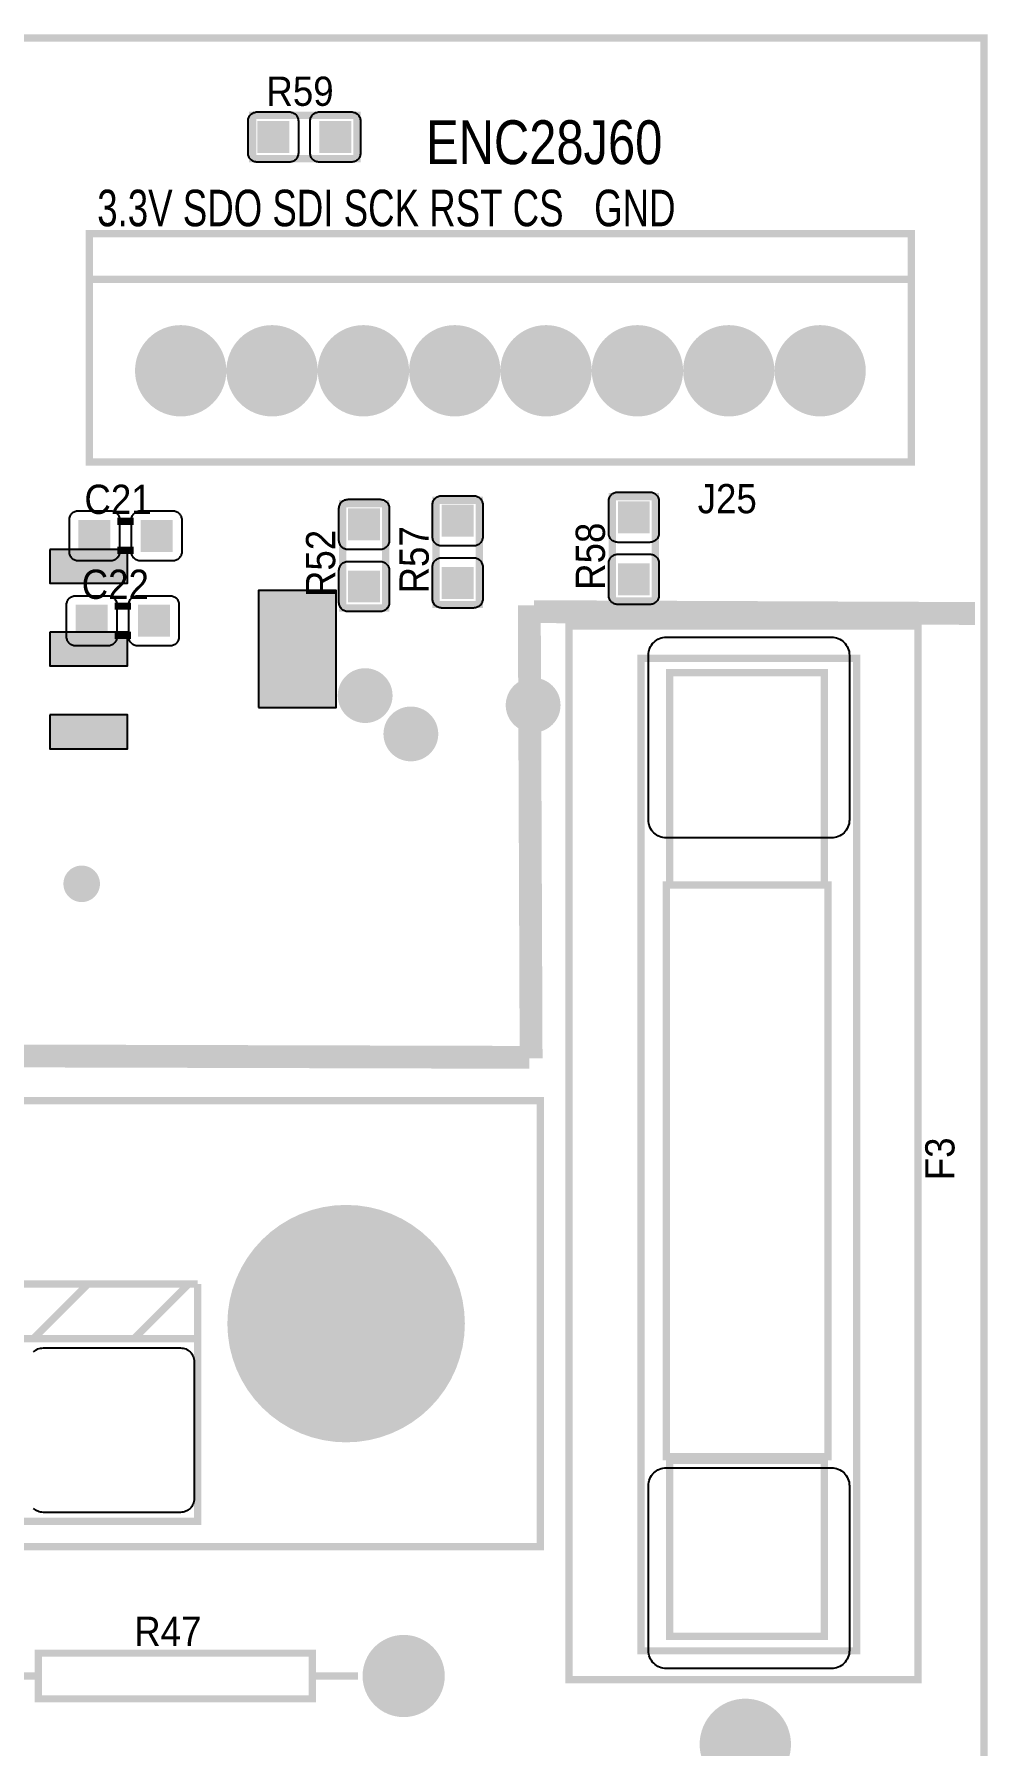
# Model space of a CAD drawing. Header units: inches. Extents: x -3.21 to 3.21, y -2.45 to 2.45.
# Drawn here: x 2.166 to 3.21, y 0.573 to 2.447 of the extents above; entities that cross this region are included whole.
import ezdxf

# ---------------------------------------------------------------- set-up
doc = ezdxf.new("R2010")
doc.units = ezdxf.units.IN
doc.layers.get('0').update_dxf_attribs({"linetype": 'CONTINUOUS'})

# ---------------------------------------------------------------- blocks, each defined once
blk = doc.blocks.new('RPAD')
blk.add_trace([(-0.5, -0.5), (-0.5, 0.5), (0.5, -0.5), (0.5, 0.5)])
blk = doc.blocks.new('EPAD')
at = {"const_width": 0.5}
blk.add_lwpolyline([(-0.25, 0, 1), (0.25, 0, 1)], format="xyb", close=True, dxfattribs=at)

msp = doc.modelspace()

# ---------------------------------------------------------------- linework, layer by layer
for points, const_width in [([(-3.205508, -2.428994), (3.205508, -2.428994), (3.205508, 2.443368), (-3.205508, 2.443368), (-3.205508, -2.428994)], 0.008), ([(-3.205508, -2.428994), (3.205508, -2.428994), (3.205508, 2.443368), (-3.205508, 2.443368), (-3.205508, -2.428994)], 0.008), ([(-3.205508, -2.428994), (3.205508, -2.428994), (3.205508, 2.443368), (-3.205508, 2.443368), (-3.205508, -2.428994)], 0.008), ([(2.404728, 2.311163), (2.518902, 2.311163), (2.518902, 2.358407), (2.404728, 2.358407), (2.404728, 2.311163)], 0.008), ([(2.404728, 2.311163), (2.518902, 2.311163), (2.518902, 2.358407), (2.404728, 2.358407), (2.404728, 2.311163)], 0.008), ([(2.404728, 2.311163), (2.518902, 2.311163), (2.518902, 2.358407), (2.404728, 2.358407), (2.404728, 2.311163)], 0.008), ([(2.225988, 1.97888), (3.125988, 1.97888), (3.125988, 2.22888), (2.225988, 2.22888), (2.225988, 1.97888)], 0.008), ([(2.225988, 1.97888), (3.125988, 1.97888), (3.125988, 2.22888), (2.225988, 2.22888), (2.225988, 1.97888)], 0.008), ([(2.225988, 1.97888), (3.125988, 1.97888), (3.125988, 2.22888), (2.225988, 2.22888), (2.225988, 1.97888)], 0.008), ([(2.225988, 2.17888), (3.125988, 2.17888)], 0.008), ([(2.225988, 2.17888), (3.125988, 2.17888)], 0.008), ([(2.225988, 2.17888), (3.125988, 2.17888)], 0.008), ([(2.503154, 1.819037), (2.550398, 1.819037), (2.550398, 1.933211), (2.503154, 1.933211), (2.503154, 1.819037)], 0.008), ([(2.503154, 1.819037), (2.550398, 1.819037), (2.550398, 1.933211), (2.503154, 1.933211), (2.503154, 1.819037)], 0.008), ([(2.503154, 1.819037), (2.550398, 1.819037), (2.550398, 1.933211), (2.503154, 1.933211), (2.503154, 1.819037)], 0.008), ([(2.605516, 1.822974), (2.65276, 1.822974), (2.65276, 1.937148), (2.605516, 1.937148), (2.605516, 1.822974)], 0.008), ([(2.605516, 1.822974), (2.65276, 1.822974), (2.65276, 1.937148), (2.605516, 1.937148), (2.605516, 1.822974)], 0.008), ([(2.605516, 1.822974), (2.65276, 1.822974), (2.65276, 1.937148), (2.605516, 1.937148), (2.605516, 1.822974)], 0.008), ([(2.798429, 1.826911), (2.845673, 1.826911), (2.845673, 1.941085), (2.798429, 1.941085), (2.798429, 1.826911)], 0.008), ([(2.798429, 1.826911), (2.845673, 1.826911), (2.845673, 1.941085), (2.798429, 1.941085), (2.798429, 1.826911)], 0.008), ([(2.798429, 1.826911), (2.845673, 1.826911), (2.845673, 1.941085), (2.798429, 1.941085), (2.798429, 1.826911)], 0.008), ([(2.25661, 1.914132), (2.27461, 1.914132)], 0.008), ([(2.25661, 1.914132), (2.27461, 1.914132)], 0.008), ([(2.25661, 1.914132), (2.27461, 1.914132)], 0.008), ([(2.25661, 1.882132), (2.27461, 1.882132)], 0.008), ([(2.25661, 1.882132), (2.27461, 1.882132)], 0.008), ([(2.25661, 1.882132), (2.27461, 1.882132)], 0.008), ([(2.25361, 1.821132), (2.27161, 1.821132)], 0.008), ([(2.25361, 1.821132), (2.27161, 1.821132)], 0.008), ([(2.25361, 1.821132), (2.27161, 1.821132)], 0.008), ([(2.70961, 1.326132), (2.70761, 1.822132)], 0.025), ([(2.70961, 1.326132), (2.70761, 1.822132)], 0.025), ([(2.70961, 1.326132), (2.70761, 1.822132)], 0.025), ([(2.71261, 1.815132), (3.19561, 1.813132)], 0.025), ([(2.71261, 1.815132), (3.19561, 1.813132)], 0.025), ([(2.71261, 1.815132), (3.19561, 1.813132)], 0.025), ([(2.751185, 0.645809), (3.133075, 0.645809), (3.133075, 1.799352), (2.751185, 1.799352), (2.751185, 0.645809)], 0.008), ([(2.751185, 0.645809), (3.133075, 0.645809), (3.133075, 1.799352), (2.751185, 1.799352), (2.751185, 0.645809)], 0.008), ([(2.751185, 0.645809), (3.133075, 0.645809), (3.133075, 1.799352), (2.751185, 1.799352), (2.751185, 0.645809)], 0.008), ([(2.25361, 1.789132), (2.27161, 1.789132)], 0.008), ([(2.25361, 1.789132), (2.27161, 1.789132)], 0.008), ([(2.25361, 1.789132), (2.27161, 1.789132)], 0.008), ([(2.829925, 0.677305), (3.066146, 0.677305), (3.066146, 1.763919), (2.829925, 1.763919), (2.829925, 0.677305)], 0.008), ([(2.829925, 0.677305), (3.066146, 0.677305), (3.066146, 1.763919), (2.829925, 1.763919), (2.829925, 0.677305)], 0.008), ([(2.829925, 0.677305), (3.066146, 0.677305), (3.066146, 1.763919), (2.829925, 1.763919), (2.829925, 0.677305)], 0.008), ([(2.861421, 1.515888), (3.030713, 1.515888), (3.030713, 1.748171), (2.861421, 1.748171), (2.861421, 1.515888)], 0.008), ([(2.861421, 1.515888), (3.030713, 1.515888), (3.030713, 1.748171), (2.861421, 1.748171), (2.861421, 1.515888)], 0.008), ([(2.861421, 1.515888), (3.030713, 1.515888), (3.030713, 1.748171), (2.861421, 1.748171), (2.861421, 1.515888)], 0.008), ([(2.857484, 0.889904), (3.03465, 0.889904), (3.03465, 1.515888), (2.857484, 1.515888), (2.857484, 0.889904)], 0.008), ([(2.857484, 0.889904), (3.03465, 0.889904), (3.03465, 1.515888), (2.857484, 1.515888), (2.857484, 0.889904)], 0.008), ([(2.857484, 0.889904), (3.03465, 0.889904), (3.03465, 1.515888), (2.857484, 1.515888), (2.857484, 0.889904)], 0.008), ([(1.24261, 1.331132), (2.70761, 1.327132)], 0.025), ([(1.24261, 1.331132), (2.70761, 1.327132)], 0.025), ([(1.24261, 1.331132), (2.70761, 1.327132)], 0.025), ([(1.341736, 0.791478), (2.719689, 0.791478), (2.719689, 1.279667), (1.341736, 1.279667), (1.341736, 0.791478)], 0.008), ([(1.341736, 0.791478), (2.719689, 0.791478), (2.719689, 1.279667), (1.341736, 1.279667), (1.341736, 0.791478)], 0.008), ([(1.341736, 0.791478), (2.719689, 0.791478), (2.719689, 1.279667), (1.341736, 1.279667), (1.341736, 0.791478)], 0.008), ([(1.72465, 1.078959), (2.34465, 1.078959)], 0.008), ([(1.72465, 1.078959), (2.34465, 1.078959)], 0.008), ([(1.72465, 1.078959), (2.34465, 1.078959)], 0.008), ([(2.16465, 1.018959), (2.22465, 1.078959)], 0.008), ([(2.16465, 1.018959), (2.22465, 1.078959)], 0.008), ([(2.16465, 1.018959), (2.22465, 1.078959)], 0.008), ([(2.27465, 1.018959), (2.33465, 1.078959)], 0.008), ([(2.27465, 1.018959), (2.33465, 1.078959)], 0.008), ([(2.27465, 1.018959), (2.33465, 1.078959)], 0.008), ([(2.27465, 1.018959), (2.33465, 1.078959)], 0.008), ([(2.27465, 1.018959), (2.33465, 1.078959)], 0.008), ([(2.27465, 1.018959), (2.33465, 1.078959)], 0.008), ([(2.34465, 1.018959), (2.34465, 1.078959)], 0.008), ([(2.34465, 1.018959), (2.34465, 1.078959)], 0.008), ([(2.34465, 1.018959), (2.34465, 1.078959)], 0.008), ([(1.72465, 1.018959), (2.34465, 1.018959), (2.34465, 0.818959), (1.72465, 0.818959), (1.72465, 1.018959)], 0.008), ([(1.72465, 1.018959), (2.34465, 1.018959), (2.34465, 0.818959), (1.72465, 0.818959), (1.72465, 1.018959)], 0.008), ([(1.72465, 1.018959), (2.34465, 1.018959), (2.34465, 0.818959), (1.72465, 0.818959), (1.72465, 1.018959)], 0.008), ([(2.861421, 0.693053), (3.030713, 0.693053), (3.030713, 0.885967), (2.861421, 0.885967), (2.861421, 0.693053)], 0.008), ([(2.861421, 0.693053), (3.030713, 0.693053), (3.030713, 0.885967), (2.861421, 0.885967), (2.861421, 0.693053)], 0.008), ([(2.861421, 0.693053), (3.030713, 0.693053), (3.030713, 0.885967), (2.861421, 0.885967), (2.861421, 0.693053)], 0.008), ([(2.170083, 0.624746), (2.470083, 0.624746), (2.470083, 0.674746), (2.170083, 0.674746), (2.170083, 0.624746)], 0.008), ([(2.170083, 0.624746), (2.470083, 0.624746), (2.470083, 0.674746), (2.170083, 0.674746), (2.170083, 0.624746)], 0.008), ([(2.170083, 0.624746), (2.470083, 0.624746), (2.470083, 0.674746), (2.170083, 0.674746), (2.170083, 0.624746)], 0.008), ([(2.120083, 0.649746), (2.170083, 0.649746)], 0.008), ([(2.120083, 0.649746), (2.170083, 0.649746)], 0.008), ([(2.120083, 0.649746), (2.170083, 0.649746)], 0.008), ([(2.470083, 0.649746), (2.520083, 0.649746)], 0.008), ([(2.470083, 0.649746), (2.520083, 0.649746)], 0.008), ([(2.470083, 0.649746), (2.520083, 0.649746)], 0.008)]:
    msp.add_lwpolyline(points, dxfattribs=dict(const_width=const_width))
for points in [[(2.44478, 2.307285), (2.40978, 2.307285), (2.40874, 2.307336), (2.407735, 2.307484), (2.406768, 2.307726), (2.405844, 2.308057), (2.404968, 2.308472), (2.404144, 2.308967), (2.403376, 2.309536), (2.40267, 2.310176), (2.40203, 2.310882), (2.401461, 2.31165), (2.400966, 2.312474), (2.400551, 2.31335), (2.40022, 2.314274), (2.399978, 2.315241), (2.39983, 2.316246), (2.39978, 2.317285), (2.39978, 2.352285), (2.39983, 2.353325), (2.399978, 2.35433), (2.40022, 2.355297), (2.400551, 2.356221), (2.400966, 2.357097), (2.401461, 2.357921), (2.40203, 2.358689), (2.40267, 2.359395), (2.403376, 2.360035), (2.404144, 2.360604), (2.404968, 2.361099), (2.405844, 2.361514), (2.406768, 2.361844), (2.407735, 2.362087), (2.40874, 2.362235), (2.40978, 2.362285), (2.44478, 2.362285), (2.445819, 2.362235), (2.446824, 2.362087), (2.447791, 2.361844), (2.448715, 2.361514), (2.449591, 2.361099), (2.450415, 2.360604), (2.451183, 2.360035), (2.451889, 2.359395), (2.452529, 2.358689), (2.453098, 2.357921), (2.453593, 2.357097), (2.454008, 2.356221), (2.454339, 2.355297), (2.454581, 2.35433), (2.454729, 2.353325), (2.45478, 2.352285), (2.45478, 2.317285), (2.454729, 2.316246), (2.454581, 2.315241), (2.454339, 2.314274), (2.454008, 2.31335), (2.453593, 2.312474), (2.453098, 2.31165), (2.452529, 2.310882), (2.451889, 2.310176), (2.451183, 2.309536), (2.450415, 2.308967), (2.449591, 2.308472), (2.448715, 2.308057), (2.447791, 2.307726), (2.446824, 2.307484), (2.445819, 2.307336), (2.44478, 2.307285)], [(2.51278, 2.307285), (2.47778, 2.307285), (2.47674, 2.307336), (2.475735, 2.307484), (2.474768, 2.307726), (2.473844, 2.308057), (2.472968, 2.308472), (2.472144, 2.308967), (2.471376, 2.309536), (2.47067, 2.310176), (2.47003, 2.310882), (2.469461, 2.31165), (2.468966, 2.312474), (2.468551, 2.31335), (2.46822, 2.314274), (2.467978, 2.315241), (2.46783, 2.316246), (2.46778, 2.317285), (2.46778, 2.352285), (2.46783, 2.353325), (2.467978, 2.35433), (2.46822, 2.355297), (2.468551, 2.356221), (2.468966, 2.357097), (2.469461, 2.357921), (2.47003, 2.358689), (2.47067, 2.359395), (2.471376, 2.360035), (2.472144, 2.360604), (2.472968, 2.361099), (2.473844, 2.361514), (2.474768, 2.361844), (2.475735, 2.362087), (2.47674, 2.362235), (2.47778, 2.362285), (2.51278, 2.362285), (2.513819, 2.362235), (2.514824, 2.362087), (2.515791, 2.361844), (2.516715, 2.361514), (2.517591, 2.361099), (2.518415, 2.360604), (2.519183, 2.360035), (2.519889, 2.359395), (2.520529, 2.358689), (2.521098, 2.357921), (2.521593, 2.357097), (2.522008, 2.356221), (2.522339, 2.355297), (2.522581, 2.35433), (2.522729, 2.353325), (2.52278, 2.352285), (2.52278, 2.317285), (2.522729, 2.316246), (2.522581, 2.315241), (2.522339, 2.314274), (2.522008, 2.31335), (2.521593, 2.312474), (2.521098, 2.31165), (2.520529, 2.310882), (2.519889, 2.310176), (2.519183, 2.309536), (2.518415, 2.308967), (2.517591, 2.308472), (2.516715, 2.308057), (2.515791, 2.307726), (2.514824, 2.307484), (2.513819, 2.307336), (2.51278, 2.307285)], [(2.499276, 1.893159), (2.499276, 1.928159), (2.499326, 1.929199), (2.499474, 1.930204), (2.499717, 1.931171), (2.500047, 1.932095), (2.500462, 1.932971), (2.500957, 1.933795), (2.501526, 1.934563), (2.502166, 1.935269), (2.502872, 1.935909), (2.50364, 1.936478), (2.504464, 1.936973), (2.50534, 1.937388), (2.506264, 1.937719), (2.507231, 1.937961), (2.508236, 1.938109), (2.509276, 1.938159), (2.544276, 1.938159), (2.545315, 1.938109), (2.54632, 1.937961), (2.547287, 1.937719), (2.548211, 1.937388), (2.549087, 1.936973), (2.549911, 1.936478), (2.550679, 1.935909), (2.551385, 1.935269), (2.552025, 1.934563), (2.552594, 1.933795), (2.553089, 1.932971), (2.553504, 1.932095), (2.553835, 1.931171), (2.554077, 1.930204), (2.554225, 1.929199), (2.554276, 1.928159), (2.554276, 1.893159), (2.554225, 1.89212), (2.554077, 1.891115), (2.553835, 1.890148), (2.553504, 1.889224), (2.553089, 1.888348), (2.552594, 1.887524), (2.552025, 1.886756), (2.551385, 1.88605), (2.550679, 1.88541), (2.549911, 1.884841), (2.549087, 1.884346), (2.548211, 1.883931), (2.547287, 1.8836), (2.54632, 1.883358), (2.545315, 1.88321), (2.544276, 1.883159), (2.509276, 1.883159), (2.508236, 1.88321), (2.507231, 1.883358), (2.506264, 1.8836), (2.50534, 1.883931), (2.504464, 1.884346), (2.50364, 1.884841), (2.502872, 1.88541), (2.502166, 1.88605), (2.501526, 1.886756), (2.500957, 1.887524), (2.500462, 1.888348), (2.500047, 1.889224), (2.499717, 1.890148), (2.499474, 1.891115), (2.499326, 1.89212), (2.499276, 1.893159)], [(2.601638, 1.897096), (2.601638, 1.932096), (2.601688, 1.933136), (2.601837, 1.934141), (2.602079, 1.935108), (2.602409, 1.936032), (2.602824, 1.936908), (2.603319, 1.937732), (2.603888, 1.9385), (2.604528, 1.939206), (2.605235, 1.939846), (2.606002, 1.940415), (2.606826, 1.94091), (2.607702, 1.941325), (2.608626, 1.941656), (2.609593, 1.941898), (2.610598, 1.942046), (2.611638, 1.942096), (2.646638, 1.942096), (2.647677, 1.942046), (2.648682, 1.941898), (2.649649, 1.941656), (2.650573, 1.941325), (2.65145, 1.94091), (2.652274, 1.940415), (2.653041, 1.939846), (2.653747, 1.939206), (2.654387, 1.9385), (2.654957, 1.937732), (2.655452, 1.936908), (2.655866, 1.936032), (2.656197, 1.935108), (2.656439, 1.934141), (2.656587, 1.933136), (2.656638, 1.932096), (2.656638, 1.897096), (2.656587, 1.896057), (2.656439, 1.895052), (2.656197, 1.894085), (2.655866, 1.893161), (2.655452, 1.892285), (2.654957, 1.891461), (2.654387, 1.890693), (2.653747, 1.889987), (2.653041, 1.889347), (2.652274, 1.888778), (2.65145, 1.888283), (2.650573, 1.887868), (2.649649, 1.887537), (2.648682, 1.887295), (2.647677, 1.887147), (2.646638, 1.887096), (2.611638, 1.887096), (2.610598, 1.887147), (2.609593, 1.887295), (2.608626, 1.887537), (2.607702, 1.887868), (2.606826, 1.888283), (2.606002, 1.888778), (2.605235, 1.889347), (2.604528, 1.889987), (2.603888, 1.890693), (2.603319, 1.891461), (2.602824, 1.892285), (2.602409, 1.893161), (2.602079, 1.894085), (2.601837, 1.895052), (2.601688, 1.896057), (2.601638, 1.897096)], [(2.794551, 1.901033), (2.794551, 1.936033), (2.794602, 1.937073), (2.79475, 1.938078), (2.794992, 1.939045), (2.795323, 1.939969), (2.795737, 1.940845), (2.796232, 1.941669), (2.796802, 1.942437), (2.797442, 1.943143), (2.798148, 1.943783), (2.798915, 1.944352), (2.799739, 1.944847), (2.800616, 1.945262), (2.80154, 1.945593), (2.802507, 1.945835), (2.803512, 1.945983), (2.804551, 1.946033), (2.839551, 1.946033), (2.840591, 1.945983), (2.841596, 1.945835), (2.842563, 1.945593), (2.843487, 1.945262), (2.844363, 1.944847), (2.845187, 1.944352), (2.845954, 1.943783), (2.846661, 1.943143), (2.847301, 1.942437), (2.84787, 1.941669), (2.848365, 1.940845), (2.84878, 1.939969), (2.84911, 1.939045), (2.849352, 1.938078), (2.849501, 1.937073), (2.849551, 1.936033), (2.849551, 1.901033), (2.849501, 1.899994), (2.849352, 1.898989), (2.84911, 1.898022), (2.84878, 1.897098), (2.848365, 1.896222), (2.84787, 1.895398), (2.847301, 1.89463), (2.846661, 1.893924), (2.845954, 1.893284), (2.845187, 1.892715), (2.844363, 1.89222), (2.843487, 1.891805), (2.842563, 1.891474), (2.841596, 1.891232), (2.840591, 1.891084), (2.839551, 1.891033), (2.804551, 1.891033), (2.803512, 1.891084), (2.802507, 1.891232), (2.80154, 1.891474), (2.800616, 1.891805), (2.799739, 1.89222), (2.798915, 1.892715), (2.798148, 1.893284), (2.797442, 1.893924), (2.796802, 1.89463), (2.796232, 1.895398), (2.795737, 1.896222), (2.795323, 1.897098), (2.794992, 1.898022), (2.79475, 1.898989), (2.794602, 1.899994), (2.794551, 1.901033)], [(2.21411, 1.925632), (2.24911, 1.925632), (2.25015, 1.925581), (2.251155, 1.925433), (2.252122, 1.925191), (2.253046, 1.92486), (2.253922, 1.924446), (2.254746, 1.923951), (2.255514, 1.923381), (2.25622, 1.922741), (2.25686, 1.922035), (2.257429, 1.921268), (2.257924, 1.920444), (2.258339, 1.919567), (2.258669, 1.918643), (2.258911, 1.917676), (2.25906, 1.916671), (2.25911, 1.915632), (2.25911, 1.880632), (2.25906, 1.879593), (2.258911, 1.878587), (2.258669, 1.87762), (2.258339, 1.876696), (2.257924, 1.87582), (2.257429, 1.874996), (2.25686, 1.874229), (2.25622, 1.873522), (2.255514, 1.872882), (2.254746, 1.872313), (2.253922, 1.871818), (2.253046, 1.871404), (2.252122, 1.871073), (2.251155, 1.870831), (2.25015, 1.870682), (2.24911, 1.870632), (2.21411, 1.870632), (2.213071, 1.870682), (2.212066, 1.870831), (2.211099, 1.871073), (2.210175, 1.871404), (2.209298, 1.871818), (2.208474, 1.872313), (2.207707, 1.872882), (2.207001, 1.873522), (2.206361, 1.874229), (2.205791, 1.874996), (2.205297, 1.87582), (2.204882, 1.876696), (2.204551, 1.87762), (2.204309, 1.878587), (2.204161, 1.879593), (2.20411, 1.880632), (2.20411, 1.915632), (2.204161, 1.916671), (2.204309, 1.917676), (2.204551, 1.918643), (2.204882, 1.919567), (2.205297, 1.920444), (2.205791, 1.921268), (2.206361, 1.922035), (2.207001, 1.922741), (2.207707, 1.923381), (2.208474, 1.923951), (2.209298, 1.924446), (2.210175, 1.92486), (2.211099, 1.925191), (2.212066, 1.925433), (2.213071, 1.925581), (2.21411, 1.925632)], [(2.28211, 1.925632), (2.31711, 1.925632), (2.31815, 1.925581), (2.319155, 1.925433), (2.320122, 1.925191), (2.321046, 1.92486), (2.321922, 1.924446), (2.322746, 1.923951), (2.323514, 1.923381), (2.32422, 1.922741), (2.32486, 1.922035), (2.325429, 1.921268), (2.325924, 1.920444), (2.326339, 1.919567), (2.326669, 1.918643), (2.326911, 1.917676), (2.32706, 1.916671), (2.32711, 1.915632), (2.32711, 1.880632), (2.32706, 1.879593), (2.326911, 1.878587), (2.326669, 1.87762), (2.326339, 1.876696), (2.325924, 1.87582), (2.325429, 1.874996), (2.32486, 1.874229), (2.32422, 1.873522), (2.323514, 1.872882), (2.322746, 1.872313), (2.321922, 1.871818), (2.321046, 1.871404), (2.320122, 1.871073), (2.319155, 1.870831), (2.31815, 1.870682), (2.31711, 1.870632), (2.28211, 1.870632), (2.281071, 1.870682), (2.280066, 1.870831), (2.279099, 1.871073), (2.278175, 1.871404), (2.277298, 1.871818), (2.276474, 1.872313), (2.275707, 1.872882), (2.275001, 1.873522), (2.274361, 1.874229), (2.273791, 1.874996), (2.273297, 1.87582), (2.272882, 1.876696), (2.272551, 1.87762), (2.272309, 1.878587), (2.272161, 1.879593), (2.27211, 1.880632), (2.27211, 1.915632), (2.272161, 1.916671), (2.272309, 1.917676), (2.272551, 1.918643), (2.272882, 1.919567), (2.273297, 1.920444), (2.273791, 1.921268), (2.274361, 1.922035), (2.275001, 1.922741), (2.275707, 1.923381), (2.276474, 1.923951), (2.277298, 1.924446), (2.278175, 1.92486), (2.279099, 1.925191), (2.280066, 1.925433), (2.281071, 1.925581), (2.28211, 1.925632)], [(2.182764, 1.883183), (2.182764, 1.846183), (2.267764, 1.846183), (2.267764, 1.883183), (2.182764, 1.883183)], [(2.601638, 1.829096), (2.601638, 1.864096), (2.601688, 1.865136), (2.601837, 1.866141), (2.602079, 1.867108), (2.602409, 1.868032), (2.602824, 1.868908), (2.603319, 1.869732), (2.603888, 1.8705), (2.604528, 1.871206), (2.605235, 1.871846), (2.606002, 1.872415), (2.606826, 1.87291), (2.607702, 1.873325), (2.608626, 1.873656), (2.609593, 1.873898), (2.610598, 1.874046), (2.611638, 1.874096), (2.646638, 1.874096), (2.647677, 1.874046), (2.648682, 1.873898), (2.649649, 1.873656), (2.650573, 1.873325), (2.65145, 1.87291), (2.652274, 1.872415), (2.653041, 1.871846), (2.653747, 1.871206), (2.654387, 1.8705), (2.654957, 1.869732), (2.655452, 1.868908), (2.655866, 1.868032), (2.656197, 1.867108), (2.656439, 1.866141), (2.656587, 1.865136), (2.656638, 1.864096), (2.656638, 1.829096), (2.656587, 1.828057), (2.656439, 1.827052), (2.656197, 1.826085), (2.655866, 1.825161), (2.655452, 1.824285), (2.654957, 1.823461), (2.654387, 1.822693), (2.653747, 1.821987), (2.653041, 1.821347), (2.652274, 1.820778), (2.65145, 1.820283), (2.650573, 1.819868), (2.649649, 1.819537), (2.648682, 1.819295), (2.647677, 1.819147), (2.646638, 1.819096), (2.611638, 1.819096), (2.610598, 1.819147), (2.609593, 1.819295), (2.608626, 1.819537), (2.607702, 1.819868), (2.606826, 1.820283), (2.606002, 1.820778), (2.605235, 1.821347), (2.604528, 1.821987), (2.603888, 1.822693), (2.603319, 1.823461), (2.602824, 1.824285), (2.602409, 1.825161), (2.602079, 1.826085), (2.601837, 1.827052), (2.601688, 1.828057), (2.601638, 1.829096)], [(2.794551, 1.833033), (2.794551, 1.868033), (2.794602, 1.869073), (2.79475, 1.870078), (2.794992, 1.871045), (2.795323, 1.871969), (2.795737, 1.872845), (2.796232, 1.873669), (2.796802, 1.874437), (2.797442, 1.875143), (2.798148, 1.875783), (2.798915, 1.876352), (2.799739, 1.876847), (2.800616, 1.877262), (2.80154, 1.877593), (2.802507, 1.877835), (2.803512, 1.877983), (2.804551, 1.878033), (2.839551, 1.878033), (2.840591, 1.877983), (2.841596, 1.877835), (2.842563, 1.877593), (2.843487, 1.877262), (2.844363, 1.876847), (2.845187, 1.876352), (2.845954, 1.875783), (2.846661, 1.875143), (2.847301, 1.874437), (2.84787, 1.873669), (2.848365, 1.872845), (2.84878, 1.871969), (2.84911, 1.871045), (2.849352, 1.870078), (2.849501, 1.869073), (2.849551, 1.868033), (2.849551, 1.833033), (2.849501, 1.831994), (2.849352, 1.830989), (2.84911, 1.830022), (2.84878, 1.829098), (2.848365, 1.828222), (2.84787, 1.827398), (2.847301, 1.82663), (2.846661, 1.825924), (2.845954, 1.825284), (2.845187, 1.824715), (2.844363, 1.82422), (2.843487, 1.823805), (2.842563, 1.823474), (2.841596, 1.823232), (2.840591, 1.823084), (2.839551, 1.823033), (2.804551, 1.823033), (2.803512, 1.823084), (2.802507, 1.823232), (2.80154, 1.823474), (2.800616, 1.823805), (2.799739, 1.82422), (2.798915, 1.824715), (2.798148, 1.825284), (2.797442, 1.825924), (2.796802, 1.82663), (2.796232, 1.827398), (2.795737, 1.828222), (2.795323, 1.829098), (2.794992, 1.830022), (2.79475, 1.830989), (2.794602, 1.831994), (2.794551, 1.833033)], [(2.499276, 1.825159), (2.499276, 1.860159), (2.499326, 1.861199), (2.499474, 1.862204), (2.499717, 1.863171), (2.500047, 1.864095), (2.500462, 1.864971), (2.500957, 1.865795), (2.501526, 1.866563), (2.502166, 1.867269), (2.502872, 1.867909), (2.50364, 1.868478), (2.504464, 1.868973), (2.50534, 1.869388), (2.506264, 1.869719), (2.507231, 1.869961), (2.508236, 1.870109), (2.509276, 1.870159), (2.544276, 1.870159), (2.545315, 1.870109), (2.54632, 1.869961), (2.547287, 1.869719), (2.548211, 1.869388), (2.549087, 1.868973), (2.549911, 1.868478), (2.550679, 1.867909), (2.551385, 1.867269), (2.552025, 1.866563), (2.552594, 1.865795), (2.553089, 1.864971), (2.553504, 1.864095), (2.553835, 1.863171), (2.554077, 1.862204), (2.554225, 1.861199), (2.554276, 1.860159), (2.554276, 1.825159), (2.554225, 1.82412), (2.554077, 1.823115), (2.553835, 1.822148), (2.553504, 1.821224), (2.553089, 1.820348), (2.552594, 1.819524), (2.552025, 1.818756), (2.551385, 1.81805), (2.550679, 1.81741), (2.549911, 1.816841), (2.549087, 1.816346), (2.548211, 1.815931), (2.547287, 1.8156), (2.54632, 1.815358), (2.545315, 1.81521), (2.544276, 1.815159), (2.509276, 1.815159), (2.508236, 1.81521), (2.507231, 1.815358), (2.506264, 1.8156), (2.50534, 1.815931), (2.504464, 1.816346), (2.50364, 1.816841), (2.502872, 1.81741), (2.502166, 1.81805), (2.501526, 1.818756), (2.500957, 1.819524), (2.500462, 1.820348), (2.500047, 1.821224), (2.499717, 1.822148), (2.499474, 1.823115), (2.499326, 1.82412), (2.499276, 1.825159)], [(2.41111, 1.710132), (2.49611, 1.710132), (2.49611, 1.838132), (2.41111, 1.838132), (2.41111, 1.710132)], [(2.21111, 1.832632), (2.24611, 1.832632), (2.24715, 1.832581), (2.248155, 1.832433), (2.249122, 1.832191), (2.250046, 1.83186), (2.250922, 1.831446), (2.251746, 1.830951), (2.252514, 1.830381), (2.25322, 1.829741), (2.25386, 1.829035), (2.254429, 1.828268), (2.254924, 1.827444), (2.255339, 1.826567), (2.255669, 1.825643), (2.255911, 1.824676), (2.25606, 1.823671), (2.25611, 1.822632), (2.25611, 1.787632), (2.25606, 1.786593), (2.255911, 1.785587), (2.255669, 1.78462), (2.255339, 1.783696), (2.254924, 1.78282), (2.254429, 1.781996), (2.25386, 1.781229), (2.25322, 1.780522), (2.252514, 1.779882), (2.251746, 1.779313), (2.250922, 1.778818), (2.250046, 1.778404), (2.249122, 1.778073), (2.248155, 1.777831), (2.24715, 1.777682), (2.24611, 1.777632), (2.21111, 1.777632), (2.210071, 1.777682), (2.209066, 1.777831), (2.208099, 1.778073), (2.207175, 1.778404), (2.206298, 1.778818), (2.205474, 1.779313), (2.204707, 1.779882), (2.204001, 1.780522), (2.203361, 1.781229), (2.202791, 1.781996), (2.202297, 1.78282), (2.201882, 1.783696), (2.201551, 1.78462), (2.201309, 1.785587), (2.201161, 1.786593), (2.20111, 1.787632), (2.20111, 1.822632), (2.201161, 1.823671), (2.201309, 1.824676), (2.201551, 1.825643), (2.201882, 1.826567), (2.202297, 1.827444), (2.202791, 1.828268), (2.203361, 1.829035), (2.204001, 1.829741), (2.204707, 1.830381), (2.205474, 1.830951), (2.206298, 1.831446), (2.207175, 1.83186), (2.208099, 1.832191), (2.209066, 1.832433), (2.210071, 1.832581), (2.21111, 1.832632)], [(2.27911, 1.832632), (2.31411, 1.832632), (2.31515, 1.832581), (2.316155, 1.832433), (2.317122, 1.832191), (2.318046, 1.83186), (2.318922, 1.831446), (2.319746, 1.830951), (2.320514, 1.830381), (2.32122, 1.829741), (2.32186, 1.829035), (2.322429, 1.828268), (2.322924, 1.827444), (2.323339, 1.826567), (2.323669, 1.825643), (2.323911, 1.824676), (2.32406, 1.823671), (2.32411, 1.822632), (2.32411, 1.787632), (2.32406, 1.786593), (2.323911, 1.785587), (2.323669, 1.78462), (2.323339, 1.783696), (2.322924, 1.78282), (2.322429, 1.781996), (2.32186, 1.781229), (2.32122, 1.780522), (2.320514, 1.779882), (2.319746, 1.779313), (2.318922, 1.778818), (2.318046, 1.778404), (2.317122, 1.778073), (2.316155, 1.777831), (2.31515, 1.777682), (2.31411, 1.777632), (2.27911, 1.777632), (2.278071, 1.777682), (2.277066, 1.777831), (2.276099, 1.778073), (2.275175, 1.778404), (2.274298, 1.778818), (2.273474, 1.779313), (2.272707, 1.779882), (2.272001, 1.780522), (2.271361, 1.781229), (2.270791, 1.781996), (2.270297, 1.78282), (2.269882, 1.783696), (2.269551, 1.78462), (2.269309, 1.785587), (2.269161, 1.786593), (2.26911, 1.787632), (2.26911, 1.822632), (2.269161, 1.823671), (2.269309, 1.824676), (2.269551, 1.825643), (2.269882, 1.826567), (2.270297, 1.827444), (2.270791, 1.828268), (2.271361, 1.829035), (2.272001, 1.829741), (2.272707, 1.830381), (2.273474, 1.830951), (2.274298, 1.831446), (2.275175, 1.83186), (2.276099, 1.832191), (2.277066, 1.832433), (2.278071, 1.832581), (2.27911, 1.832632)], [(2.182764, 1.792632), (2.182764, 1.755632), (2.267764, 1.755632), (2.267764, 1.792632), (2.182764, 1.792632)], [(3.058035, 1.767305), (3.058035, 1.587305), (3.057934, 1.585226), (3.057637, 1.583216), (3.057154, 1.581282), (3.056493, 1.579434), (3.055663, 1.577681), (3.054674, 1.576033), (3.053534, 1.574498), (3.052254, 1.573086), (3.050842, 1.571806), (3.049307, 1.570667), (3.047659, 1.569678), (3.045907, 1.568848), (3.044059, 1.568187), (3.042125, 1.567703), (3.040114, 1.567406), (3.038035, 1.567305), (2.858035, 1.567305), (2.855957, 1.567406), (2.853946, 1.567703), (2.852012, 1.568187), (2.850164, 1.568848), (2.848412, 1.569678), (2.846763, 1.570667), (2.845229, 1.571806), (2.843817, 1.573086), (2.842537, 1.574498), (2.841397, 1.576033), (2.840408, 1.577681), (2.839578, 1.579434), (2.838917, 1.581282), (2.838433, 1.583216), (2.838137, 1.585226), (2.838035, 1.587305), (2.838035, 1.767305), (2.838137, 1.769384), (2.838433, 1.771394), (2.838917, 1.773328), (2.839578, 1.775176), (2.840408, 1.776929), (2.841397, 1.778577), (2.842537, 1.780112), (2.843817, 1.781524), (2.845229, 1.782804), (2.846763, 1.783943), (2.848412, 1.784932), (2.850164, 1.785762), (2.852012, 1.786424), (2.853946, 1.786907), (2.855957, 1.787204), (2.858035, 1.787305), (3.038035, 1.787305), (3.040114, 1.787204), (3.042125, 1.786907), (3.044059, 1.786424), (3.045907, 1.785762), (3.047659, 1.784932), (3.049307, 1.783943), (3.050842, 1.782804), (3.052254, 1.781524), (3.053534, 1.780112), (3.054674, 1.778577), (3.055663, 1.776929), (3.056493, 1.775176), (3.057154, 1.773328), (3.057637, 1.771394), (3.057934, 1.769384), (3.058035, 1.767305)], [(2.182764, 1.702081), (2.182764, 1.665081), (2.267764, 1.665081), (2.267764, 1.702081), (2.182764, 1.702081)], [(3.058035, 0.857856), (3.058035, 0.677856), (3.057934, 0.675778), (3.057637, 0.673767), (3.057154, 0.671833), (3.056493, 0.669985), (3.055663, 0.668233), (3.054674, 0.666584), (3.053534, 0.66505), (3.052254, 0.663637), (3.050842, 0.662357), (3.049307, 0.661218), (3.047659, 0.660229), (3.045907, 0.659399), (3.044059, 0.658738), (3.042125, 0.658254), (3.040114, 0.657957), (3.038035, 0.657856), (2.858035, 0.657856), (2.855957, 0.657957), (2.853946, 0.658254), (2.852012, 0.658738), (2.850164, 0.659399), (2.848412, 0.660229), (2.846763, 0.661218), (2.845229, 0.662357), (2.843817, 0.663637), (2.842537, 0.66505), (2.841397, 0.666584), (2.840408, 0.668233), (2.839578, 0.669985), (2.838917, 0.671833), (2.838433, 0.673767), (2.838137, 0.675778), (2.838035, 0.677856), (2.838035, 0.857856), (2.838137, 0.859935), (2.838433, 0.861946), (2.838917, 0.86388), (2.839578, 0.865728), (2.840408, 0.86748), (2.841397, 0.869128), (2.842537, 0.870663), (2.843817, 0.872075), (2.845229, 0.873356), (2.846763, 0.874494), (2.848412, 0.875483), (2.850164, 0.876313), (2.852012, 0.876975), (2.853946, 0.877458), (2.855957, 0.877755), (2.858035, 0.877856), (3.038035, 0.877856), (3.040114, 0.877755), (3.042125, 0.877458), (3.044059, 0.876975), (3.045907, 0.876313), (3.047659, 0.875483), (3.049307, 0.874494), (3.050842, 0.873356), (3.052254, 0.872075), (3.053534, 0.870663), (3.054674, 0.869128), (3.055663, 0.86748), (3.056493, 0.865728), (3.057154, 0.86388), (3.057637, 0.861946), (3.057934, 0.859935), (3.058035, 0.857856)]]:
    msp.add_lwpolyline(points, close=True)
msp.add_lwpolyline([(2.164985, 1.004623), (2.166044, 1.005583), (2.167196, 1.006437), (2.168432, 1.007179), (2.169746, 1.007802), (2.171132, 1.008297), (2.172583, 1.00866), (2.174091, 1.008883), (2.17565, 1.008959), (2.17565, 1.008959), (2.32565, 1.008959), (2.327209, 1.008883), (2.328717, 1.00866), (2.330167, 1.008297), (2.331553, 1.007802), (2.332867, 1.007179), (2.334104, 1.006437), (2.335255, 1.005583), (2.336314, 1.004623), (2.337274, 1.003564), (2.338128, 1.002413), (2.33887, 1.001176), (2.339493, 0.999862), (2.339989, 0.998476), (2.340351, 0.997026), (2.340574, 0.995518), (2.34065, 0.993959), (2.34065, 0.843959), (2.340574, 0.8424), (2.340351, 0.840892), (2.339989, 0.839441), (2.339493, 0.838056), (2.33887, 0.836741), (2.338128, 0.835505), (2.337274, 0.834354), (2.336314, 0.833294), (2.335255, 0.832335), (2.334104, 0.83148), (2.332867, 0.830738), (2.331553, 0.830116), (2.330167, 0.82962), (2.328717, 0.829257), (2.327209, 0.829034), (2.32565, 0.828959), (2.17565, 0.828959), (2.174091, 0.829034), (2.172583, 0.829257), (2.171132, 0.82962), (2.169746, 0.830116), (2.168432, 0.830738), (2.167196, 0.83148), (2.166044, 0.832335), (2.164985, 0.833294)])

# ---------------------------------------------------------------- block references
for p, xscale, yscale, rotation in [((2.427279, 2.334785), 0.035, 0.035, 180), ((2.49528, 2.334785), 0.035, 0.035, 180), ((2.629138, 1.914596), 0.035, 0.035, 90), ((2.822051, 1.918533), 0.035, 0.035, 90), ((2.526776, 1.910659), 0.035, 0.035, 90), ((2.225264, 1.864683), 0.037, 0.085, 90), ((2.526776, 1.842659), 0.035, 0.035, 90), ((2.629138, 1.846596), 0.035, 0.035, 90), ((2.822051, 1.850533), 0.035, 0.035, 90), ((2.45361, 1.774132), 0.085, 0.128, 180), ((2.225264, 1.774132), 0.037, 0.085, 90), ((2.225264, 1.683581), 0.037, 0.085, 90)]:
    msp.add_blockref('RPAD', p, dxfattribs=dict(xscale=xscale, yscale=yscale, rotation=rotation))
for name, p, xscale, yscale in [('EPAD', (2.325988, 2.07888), 0.1, 0.1), ('EPAD', (2.425988, 2.07888), 0.1, 0.1), ('EPAD', (2.525988, 2.07888), 0.1, 0.1), ('EPAD', (2.625988, 2.07888), 0.1, 0.1), ('EPAD', (2.725988, 2.07888), 0.1, 0.1), ('EPAD', (2.825988, 2.07888), 0.1, 0.1), ('EPAD', (2.925988, 2.07888), 0.1, 0.1), ('EPAD', (3.025988, 2.07888), 0.1, 0.1), ('RPAD', (2.23161, 1.898132), 0.035, 0.035), ('RPAD', (2.29961, 1.898132), 0.035, 0.035), ('RPAD', (2.22861, 1.805132), 0.035, 0.035), ('RPAD', (2.29661, 1.805132), 0.035, 0.035), ('EPAD', (2.527932, 1.723235), 0.06, 0.06), ('EPAD', (2.711815, 1.712738), 0.06, 0.06), ('EPAD', (2.577957, 1.681242), 0.06, 0.06), ('EPAD', (2.21761, 1.517132), 0.04, 0.04), ('EPAD', (2.507091, 1.035573), 0.26, 0.26), ('EPAD', (2.570083, 0.649746), 0.09, 0.09), ('EPAD', (2.944098, 0.574943), 0.1, 0.1)]:
    msp.add_blockref(name, p, dxfattribs=dict(xscale=xscale, yscale=yscale))

# ---------------------------------------------------------------- texts
for s, height, width, p in [('R59', 0.032, 0.9375, (2.419815, 2.368935)), ('R59', 0.032, 0.9375, (2.419815, 2.368935)), ('R59', 0.032, 0.9375, (2.419815, 2.368935)), ('ENC28J60', 0.048, 0.833333, (2.59461, 2.305132)), ('ENC28J60', 0.048, 0.833333, (2.59461, 2.305132)), ('ENC28J60', 0.048, 0.833333, (2.59461, 2.305132)), ('3.3V SDO SDI SCK RST CS   GND', 0.04, 0.75, (2.23461, 2.237132)), ('3.3V SDO SDI SCK RST CS   GND', 0.04, 0.75, (2.23461, 2.237132)), ('3.3V SDO SDI SCK RST CS   GND', 0.04, 0.75, (2.23461, 2.237132)), ('C21', 0.032, 0.9375, (2.22061, 1.922132)), ('C21', 0.032, 0.9375, (2.22061, 1.922132)), ('C21', 0.032, 0.9375, (2.22061, 1.922132)), ('J25', 0.032, 0.9375, (2.891988, 1.92288)), ('J25', 0.032, 0.9375, (2.891988, 1.92288)), ('J25', 0.032, 0.9375, (2.891988, 1.92288)), ('C22', 0.032, 0.9375, (2.21761, 1.829132)), ('C22', 0.032, 0.9375, (2.21761, 1.829132)), ('C22', 0.032, 0.9375, (2.21761, 1.829132)), ('R47', 0.032, 0.9375, (2.275083, 0.682746)), ('R47', 0.032, 0.9375, (2.275083, 0.682746)), ('R47', 0.032, 0.9375, (2.275083, 0.682746))]:
    msp.add_text(s, height=height, dxfattribs=dict(width=width)).set_placement(p)
at = {"width": 0.9375}
for s, p in [('R52', (2.495154, 1.831124)), ('R52', (2.495154, 1.831124)), ('R52', (2.495154, 1.831124)), ('R57', (2.597516, 1.835061)), ('R57', (2.597516, 1.835061)), ('R57', (2.597516, 1.835061)), ('R58', (2.790429, 1.838998)), ('R58', (2.790429, 1.838998)), ('R58', (2.790429, 1.838998)), ('F3', (3.173075, 1.192581)), ('F3', (3.173075, 1.192581)), ('F3', (3.173075, 1.192581))]:
    msp.add_text(s, height=0.032, rotation=90, dxfattribs=at).set_placement(p)

doc.saveas('drawing.dxf')
